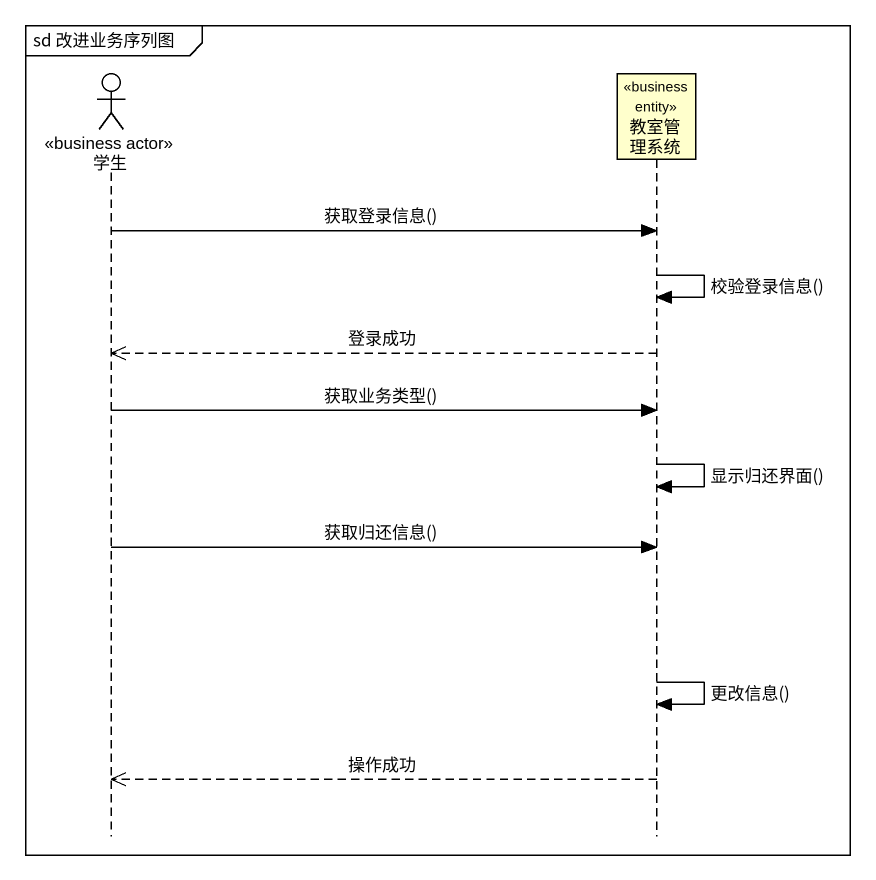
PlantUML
@startuml
mainframe sd 改进业务序列图
hide footbox
actor 学生 <<business actor>>
participant 教室管理系统 <<business entity>>

学生 -> 教室管理系统 : 获取登录信息()
教室管理系统 -> 教室管理系统 : 校验登录信息()
教室管理系统 -->> 学生 : 登录成功
学生 -> 教室管理系统 : 获取业务类型()
教室管理系统 -> 教室管理系统 : 显示归还界面()
学生 -> 教室管理系统 : 获取归还信息()
教室管理系统 -> 教室管理系统 : 更改信息()
教室管理系统 -->> 学生 : 操作成功
@enduml
